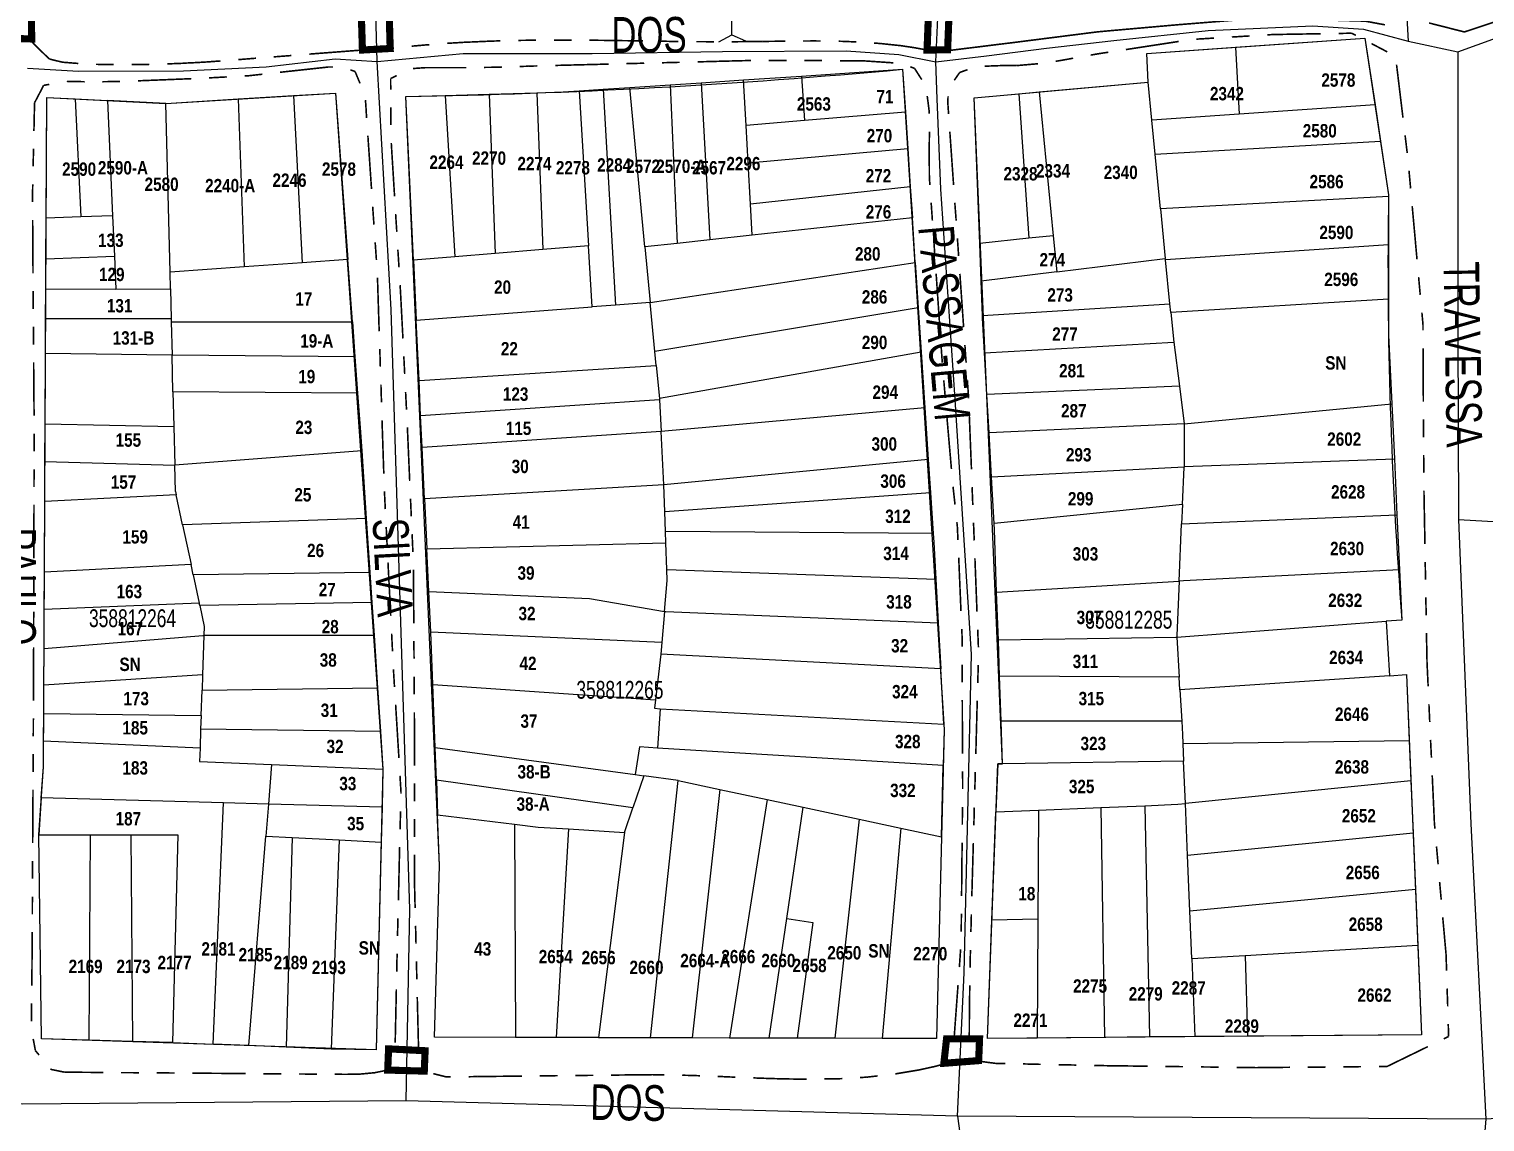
# Model space of a CAD drawing. Extents: x 201676 to 203188, y 4837754 to 4839005.
# Drawn here: x 202066.3 to 202229.9, y 4838398 to 4838520.7 of the extents above; entities that cross this region are included whole.
import ezdxf
from ezdxf.enums import TextEntityAlignment as Align

# ---------------------------------------------------------------- set-up
doc = ezdxf.new("R2010")
doc.units = 0
doc.header["$LTSCALE"] = 1.5
doc.header["$MEASUREMENT"] = 0
for name, pattern in [('PHANTOMX2', [5, 2.5, -0.5, 0.5, -0.5, 0.5, -0.5]), ('TRACO_11', [8, 3, -1, 3, -1]), ('TRACO_25', [8, 3, -1, 1, -1, 1, -1])]:
    doc.linetypes.add(name, pattern=pattern)
for name, color, linetype in [('CD-MALHA-LOTES', 40, 'CONTINUOUS'), ('CD_TXT_QUADRA', 7, 'CONTINUOUS'), ('RU-QUADRAS', 210, 'CONTINUOUS'), ('SV-EIXO-RUA-N-PAV', 6, 'CONTINUOUS'), ('SV-EIXO-RUA-PAV', 20, 'CONTINUOUS'), ('SV-ESTIVAS', 7, 'CONTINUOUS'), ('SV-PONTE-BUEIRO', 7, 'CONTINUOUS'), ('SV-RUA-NAO-PAV-S-GUIA-C-GUIA', 7, 'PHANTOMX2'), ('SV-RUA-PAVIM-S-GUIA-C-GUIA', 7, 'CONTINUOUS'), ('SV-TXT-RUA-N-PAV-S-GUIA-C-GUIA', 7, 'CONTINUOUS'), ('Th_NmrPort', 7, 'CONTINUOUS')]:
    doc.layers.add(name, color=color, linetype=linetype)
doc.styles.add('ARIAL', font='ARIAL.TTF')
doc.styles.get("Standard").update_dxf_attribs({"font": 'swisscbo.ttf'})

# ---------------------------------------------------------------- blocks, each defined once
blk = doc.blocks.new('COD045', base_point=(201519.89, 4838593.29))
at = {"layer": 'SV-ESTIVAS'}
blk.add_lwpolyline([(201520.638538, 4838591.792924), (201519.89, 4838593.29), (201520.638538, 4838594.792924)], dxfattribs=at)

msp = doc.modelspace()

# ---------------------------------------------------------------- linework, layer by layer
at = {"layer": 'CD-MALHA-LOTES', "linetype": 'Continuous'}
for p, q in [((202201.9, 4838518.71), (202216.44, 4838519.73)), ((202216.44, 4838519.73), (202217.57, 4838512.24)), ((202191.92, 4838518), (202201.9, 4838518.71)), ((202192.08, 4838514.77), (202191.92, 4838518)), ((202201.9, 4838518.71), (202202.29, 4838511.18)), ((202153.12, 4838515.47), (202164.48, 4838516.23)), ((202164.48, 4838516.23), (202164.79, 4838511.41)), ((202128.15, 4838513.8), (202130.82, 4838513.98)), ((202130.82, 4838513.98), (202133.84, 4838514.18)), ((202130.82, 4838513.98), (202132.21, 4838489.75)), ((202133.84, 4838514.18), (202138.35, 4838514.48)), ((202135.53, 4838496.27), (202133.84, 4838514.18)), ((202138.35, 4838514.48), (202141.84, 4838514.72)), ((202138.35, 4838514.48), (202139.13, 4838496.66)), ((202141.84, 4838514.72), (202146.61, 4838515.03)), ((202141.84, 4838514.72), (202142.83, 4838497.07)), ((202146.61, 4838515.03), (202153.12, 4838515.47)), ((202146.89, 4838509.93), (202146.61, 4838515.03)), ((202153.12, 4838515.47), (202153.44, 4838510.47)), ((202179.81, 4838513.68), (202192.08, 4838514.77)), ((202192.5, 4838510.51), (202192.08, 4838514.77)), ((202068.23, 4838499.52), (202068.3, 4838513.05)), ((202068.3, 4838513.05), (202071.51, 4838512.89)), ((202071.51, 4838512.89), (202072.15, 4838499.66)), ((202071.51, 4838512.89), (202075.12, 4838512.71)), ((202075.12, 4838512.71), (202075.71, 4838499.78)), ((202081.7, 4838512.39), (202075.12, 4838512.71)), ((202081.7, 4838512.39), (202089.81, 4838512.89)), ((202082.17, 4838493.44), (202081.7, 4838512.39)), ((202089.81, 4838512.89), (202096.05, 4838513.27)), ((202089.81, 4838512.89), (202090.47, 4838494.03)), ((202096.05, 4838513.27), (202100.77, 4838513.56)), ((202096.05, 4838513.27), (202097.01, 4838494.49)), ((202100.77, 4838513.56), (202102.14, 4838494.85)), ((202108.65, 4838513.17), (202113.07, 4838513.29)), ((202109.51, 4838494.78), (202108.65, 4838513.17)), ((202113.07, 4838513.29), (202118.02, 4838513.44)), ((202113.07, 4838513.29), (202114.15, 4838495.16)), ((202118.02, 4838513.44), (202123.38, 4838513.59)), ((202118.02, 4838513.44), (202118.69, 4838495.54)), ((202123.38, 4838513.59), (202126.35, 4838513.68)), ((202123.38, 4838513.59), (202124.06, 4838495.97)), ((202126.35, 4838513.68), (202128.15, 4838513.8)), ((202128.15, 4838513.8), (202129.18, 4838496.39)), ((202172.52, 4838513.03), (202177.56, 4838513.48)), ((202173.15, 4838496.67), (202172.52, 4838513.03)), ((202177.56, 4838513.48), (202179.81, 4838513.68)), ((202177.56, 4838513.48), (202178.67, 4838497.24)), ((202179.81, 4838513.68), (202181.42, 4838497.52)), ((202217.57, 4838512.24), (202202.29, 4838511.18)), ((202217.57, 4838512.24), (202218.18, 4838508.17)), ((202164.79, 4838511.41), (202153.44, 4838510.47)), ((202164.79, 4838511.41), (202165.06, 4838507.34)), ((202202.29, 4838511.18), (202192.5, 4838510.51)), ((202153.44, 4838510.47), (202146.89, 4838509.93)), ((202147.12, 4838505.71), (202146.89, 4838509.93)), ((202192.87, 4838506.68), (202192.5, 4838510.51)), ((202147.12, 4838505.71), (202165.06, 4838507.34)), ((202165.06, 4838507.34), (202165.35, 4838503.01)), ((202192.87, 4838506.68), (202218.18, 4838508.17)), ((202218.18, 4838508.17), (202219.09, 4838502.12)), ((202147.38, 4838501.06), (202147.12, 4838505.71)), ((202193.46, 4838500.55), (202192.87, 4838506.68)), ((202165.35, 4838503.01), (202147.38, 4838501.06)), ((202165.35, 4838503.01), (202165.58, 4838499.53)), ((202147.57, 4838497.58), (202147.38, 4838501.06)), ((202219.09, 4838501.94), (202193.46, 4838500.55)), ((202219.09, 4838502.12), (202219.09, 4838501.94)), ((202219.09, 4838501.94), (202219.09, 4838496.5)), ((202068.21, 4838494.92), (202068.23, 4838499.52)), ((202072.15, 4838499.66), (202068.23, 4838499.52)), ((202075.71, 4838499.78), (202072.15, 4838499.66)), ((202075.71, 4838499.78), (202075.91, 4838495.24)), ((202165.58, 4838499.53), (202147.57, 4838497.58)), ((202165.91, 4838494.52), (202165.58, 4838499.53)), ((202193.46, 4838500.55), (202193.99, 4838494.96)), ((202147.57, 4838497.58), (202142.83, 4838497.07)), ((202181.42, 4838497.52), (202178.67, 4838497.24)), ((202181.42, 4838497.52), (202181.83, 4838493.48)), ((202124.06, 4838495.97), (202118.69, 4838495.54)), ((202129.18, 4838496.39), (202124.06, 4838495.97)), ((202129.59, 4838489.55), (202129.18, 4838496.39)), ((202139.13, 4838496.66), (202135.53, 4838496.27)), ((202135.53, 4838496.27), (202136.11, 4838490.04)), ((202142.83, 4838497.07), (202139.13, 4838496.66)), ((202178.67, 4838497.24), (202173.15, 4838496.67)), ((202173.31, 4838492.44), (202173.15, 4838496.67)), ((202219.09, 4838496.5), (202194.01, 4838494.81)), ((202219.09, 4838496.5), (202219.09, 4838490.4)), ((202068.2, 4838491.5), (202068.21, 4838494.92)), ((202068.21, 4838494.92), (202075.91, 4838495.24)), ((202075.91, 4838495.24), (202076.08, 4838491.54)), ((202097.01, 4838494.49), (202090.47, 4838494.03)), ((202102.14, 4838494.85), (202097.01, 4838494.49)), ((202102.66, 4838487.85), (202102.14, 4838494.85)), ((202114.15, 4838495.16), (202109.51, 4838494.78)), ((202109.51, 4838494.78), (202109.82, 4838488.05)), ((202118.69, 4838495.54), (202114.15, 4838495.16)), ((202136.11, 4838490.04), (202165.91, 4838494.52)), ((202165.91, 4838494.52), (202166.24, 4838489.43)), ((202181.83, 4838493.48), (202193.99, 4838494.96)), ((202194.01, 4838494.81), (202193.99, 4838494.96)), ((202194.53, 4838489.88), (202194.01, 4838494.81)), ((202090.47, 4838494.03), (202082.17, 4838493.44)), ((202082.21, 4838491.57), (202082.17, 4838493.44)), ((202181.83, 4838493.48), (202173.31, 4838492.44)), ((202068.18, 4838488.19), (202068.2, 4838491.5)), ((202076.08, 4838491.54), (202068.2, 4838491.5)), ((202076.08, 4838491.54), (202082.21, 4838491.57)), ((202082.21, 4838491.57), (202082.29, 4838488.19)), ((202173.46, 4838488.59), (202173.31, 4838492.44)), ((202109.82, 4838488.05), (202129.59, 4838489.55)), ((202132.21, 4838489.75), (202129.59, 4838489.55)), ((202136.11, 4838490.04), (202132.21, 4838489.75)), ((202136.65, 4838484.51), (202136.11, 4838490.04)), ((202166.24, 4838489.43), (202136.65, 4838484.51)), ((202166.24, 4838489.43), (202166.57, 4838484.47)), ((202173.46, 4838488.59), (202194.53, 4838489.88)), ((202194.64, 4838488.89), (202194.53, 4838489.88)), ((202219.09, 4838490.4), (202194.64, 4838488.89)), ((202219.09, 4838490.4), (202219.09, 4838486.37)), ((202068.16, 4838484.31), (202068.18, 4838488.19)), ((202082.29, 4838488.19), (202068.18, 4838488.19)), ((202082.29, 4838488.19), (202082.29, 4838487.85)), ((202082.29, 4838487.85), (202102.66, 4838487.85)), ((202082.29, 4838487.85), (202082.39, 4838484.12)), ((202102.66, 4838487.85), (202102.94, 4838483.94)), ((202110.14, 4838481.27), (202109.82, 4838488.05)), ((202173.47, 4838488.29), (202173.46, 4838488.59)), ((202173.69, 4838484.39), (202173.47, 4838488.29)), ((202194.64, 4838488.89), (202194.98, 4838485.58)), ((202219.09, 4838486.37), (202219.45, 4838478.66)), ((202136.8, 4838482.96), (202136.65, 4838484.51)), ((202166.57, 4838484.47), (202137.16, 4838479.25)), ((202166.57, 4838484.47), (202166.99, 4838478.19)), ((202173.69, 4838484.39), (202194.98, 4838485.58)), ((202194.98, 4838485.58), (202195.6, 4838480.62)), ((202068.12, 4838476.39), (202068.16, 4838484.31)), ((202082.39, 4838484.12), (202068.16, 4838484.31)), ((202082.49, 4838480.01), (202082.39, 4838484.12)), ((202102.94, 4838483.94), (202082.39, 4838484.12)), ((202102.94, 4838483.94), (202103.24, 4838479.84)), ((202110.14, 4838481.27), (202136.8, 4838482.96)), ((202136.8, 4838482.96), (202137.16, 4838479.25)), ((202173.95, 4838479.69), (202173.69, 4838484.39)), ((202110.32, 4838477.32), (202110.14, 4838481.27)), ((202103.24, 4838479.84), (202082.49, 4838480.01)), ((202082.49, 4838480.01), (202082.59, 4838476.12)), ((202103.24, 4838479.84), (202103.53, 4838475.94)), ((202195.6, 4838480.62), (202173.95, 4838479.69)), ((202174.2, 4838475.4), (202173.95, 4838479.69)), ((202195.6, 4838480.62), (202196.12, 4838476.39)), ((202137.17, 4838479.11), (202110.32, 4838477.32)), ((202137.16, 4838479.25), (202137.17, 4838479.11)), ((202137.17, 4838479.11), (202137.35, 4838475.55)), ((202166.99, 4838478.19), (202137.35, 4838475.55)), ((202166.99, 4838478.19), (202167.37, 4838472.4)), ((202196.12, 4838476.39), (202219.45, 4838478.66)), ((202219.45, 4838478.66), (202219.75, 4838472.46)), ((202068.1, 4838472.19), (202068.12, 4838476.39)), ((202068.12, 4838476.39), (202082.59, 4838476.12)), ((202110.49, 4838473.75), (202110.32, 4838477.32)), ((202196.12, 4838476.39), (202174.2, 4838475.4)), ((202196.12, 4838476.39), (202196.11, 4838471.62)), ((202082.59, 4838476.12), (202082.7, 4838471.77)), ((202103.53, 4838475.94), (202103.7, 4838473.36)), ((202137.35, 4838475.55), (202110.49, 4838473.75)), ((202137.66, 4838469.57), (202137.35, 4838475.55)), ((202174.48, 4838470.41), (202174.2, 4838475.4)), ((202103.7, 4838473.36), (202082.7, 4838471.77)), ((202103.7, 4838473.36), (202104.21, 4838465.77)), ((202110.76, 4838467.97), (202110.49, 4838473.75)), ((202068.08, 4838467.68), (202068.1, 4838472.19)), ((202068.1, 4838472.19), (202082.7, 4838471.77)), ((202082.77, 4838468.8), (202082.7, 4838471.77)), ((202167.37, 4838472.4), (202137.66, 4838469.57)), ((202167.37, 4838472.4), (202167.61, 4838468.67)), ((202196.11, 4838471.52), (202174.48, 4838470.41)), ((202195.93, 4838467.36), (202196.11, 4838471.52)), ((202196.11, 4838471.62), (202219.75, 4838472.46)), ((202196.11, 4838471.62), (202196.11, 4838471.52)), ((202219.75, 4838472.46), (202220.04, 4838466.19)), ((202174.77, 4838465.2), (202174.48, 4838470.41)), ((202082.85, 4838468.44), (202068.08, 4838467.68)), ((202082.77, 4838468.8), (202082.85, 4838468.44)), ((202083.56, 4838465.07), (202082.85, 4838468.44)), ((202137.66, 4838469.57), (202110.76, 4838467.97)), ((202137.76, 4838466.52), (202137.66, 4838469.57)), ((202167.61, 4838468.67), (202137.76, 4838466.52)), ((202167.61, 4838468.67), (202167.91, 4838464.1)), ((202068.04, 4838459.73), (202068.08, 4838467.68)), ((202110.76, 4838467.97), (202111.02, 4838462.36)), ((202137.83, 4838464.31), (202137.76, 4838466.52)), ((202195.93, 4838467.36), (202174.77, 4838465.2)), ((202195.93, 4838467.36), (202195.83, 4838465.17)), ((202104.21, 4838465.77), (202083.56, 4838465.07)), ((202083.56, 4838465.07), (202084.52, 4838460.61)), ((202104.21, 4838465.77), (202104.62, 4838459.7)), ((202174.81, 4838464.51), (202174.77, 4838465.2)), ((202195.56, 4838458.74), (202195.83, 4838465.17)), ((202195.83, 4838465.17), (202220.04, 4838466.19)), ((202220.04, 4838466.19), (202220.33, 4838460.01)), ((202167.91, 4838464.1), (202137.83, 4838464.31)), ((202137.88, 4838463.05), (202137.83, 4838464.31)), ((202167.91, 4838464.1), (202167.98, 4838463.1)), ((202175.05, 4838457.51), (202174.81, 4838464.51)), ((202111.02, 4838462.36), (202137.88, 4838463.05)), ((202111.24, 4838457.56), (202111.02, 4838462.36)), ((202137.98, 4838460.04), (202137.88, 4838463.05)), ((202167.98, 4838463.1), (202168.21, 4838458.97)), ((202084.52, 4838460.61), (202068.04, 4838459.73)), ((202084.77, 4838459.44), (202084.52, 4838460.61)), ((202138.02, 4838458.8), (202137.98, 4838460.04)), ((202137.98, 4838460.04), (202168.21, 4838458.97)), ((202220.33, 4838460.01), (202196.06, 4838458.77)), ((202220.33, 4838460.01), (202220.6, 4838454.37)), ((202068.02, 4838455.54), (202068.04, 4838459.73)), ((202104.62, 4838459.7), (202084.77, 4838459.44)), ((202084.77, 4838459.44), (202085.44, 4838456.26)), ((202104.62, 4838459.7), (202104.84, 4838456.34)), ((202137.72, 4838455.34), (202138.02, 4838458.8)), ((202168.21, 4838458.97), (202168.48, 4838454.07)), ((202175.05, 4838457.51), (202195.56, 4838458.74)), ((202195.56, 4838458.74), (202195.29, 4838452.64)), ((202196.06, 4838458.77), (202195.56, 4838458.74)), ((202111.24, 4838457.56), (202129.29, 4838456.78)), ((202111.45, 4838453.02), (202111.24, 4838457.56)), ((202129.29, 4838456.78), (202137.72, 4838455.34)), ((202175.24, 4838452.11), (202175.05, 4838457.51)), ((202068, 4838451.18), (202068.02, 4838455.54)), ((202085.44, 4838456.26), (202068.02, 4838455.54)), ((202085.5, 4838455.98), (202085.44, 4838456.26)), ((202104.84, 4838456.34), (202085.5, 4838455.98)), ((202085.5, 4838455.98), (202086, 4838453.65)), ((202104.84, 4838456.34), (202105.09, 4838452.63)), ((202137.72, 4838455.34), (202137.43, 4838451.86)), ((202137.72, 4838455.34), (202137.88, 4838455.31)), ((202137.88, 4838455.31), (202168.48, 4838454.07)), ((202086, 4838453.65), (202085.96, 4838452.63)), ((202168.48, 4838454.07), (202168.77, 4838448.87)), ((202195.31, 4838452.43), (202218.82, 4838454.23)), ((202220.6, 4838454.37), (202218.82, 4838454.23)), ((202218.82, 4838454.23), (202219.21, 4838448.11)), ((202068, 4838451.18), (202085.85, 4838452.63)), ((202085.96, 4838452.63), (202085.81, 4838448.21)), ((202085.85, 4838452.63), (202085.96, 4838452.63)), ((202105.09, 4838452.63), (202085.96, 4838452.63)), ((202105.09, 4838452.63), (202105.48, 4838446.76)), ((202137.43, 4838451.86), (202111.45, 4838453.02)), ((202111.68, 4838447.12), (202111.45, 4838453.02)), ((202137.43, 4838451.86), (202137.31, 4838450.55)), ((202195.18, 4838452.42), (202175.24, 4838452.11)), ((202175.38, 4838448.05), (202175.24, 4838452.11)), ((202195.31, 4838452.43), (202195.18, 4838452.42)), ((202195.29, 4838452.64), (202195.31, 4838452.43)), ((202195.31, 4838452.43), (202195.57, 4838447.94)), ((202067.98, 4838447.06), (202068, 4838451.18)), ((202137.31, 4838450.55), (202136.72, 4838445.42)), ((202168.77, 4838448.87), (202137.31, 4838450.55)), ((202169.12, 4838442.66), (202168.77, 4838448.87)), ((202067.97, 4838443.86), (202067.98, 4838447.06)), ((202085.81, 4838448.21), (202067.98, 4838447.06)), ((202085.81, 4838448.21), (202085.75, 4838446.5)), ((202111.95, 4838440.04), (202111.68, 4838447.12)), ((202111.68, 4838447.12), (202136.72, 4838445.42)), ((202195.57, 4838447.94), (202175.38, 4838448.05)), ((202175.55, 4838443.02), (202175.38, 4838448.05)), ((202195.65, 4838446.54), (202195.57, 4838447.94)), ((202219.21, 4838448.11), (202195.65, 4838446.54)), ((202219.21, 4838448.11), (202221.1, 4838448.24)), ((202221.1, 4838448.24), (202221.41, 4838440.83)), ((202085.66, 4838443.63), (202085.75, 4838446.5)), ((202085.75, 4838446.5), (202105.48, 4838446.76)), ((202105.48, 4838446.76), (202105.81, 4838441.83)), ((202136.72, 4838445.42), (202136.6, 4838444.45)), ((202195.65, 4838446.54), (202195.85, 4838443.02)), ((202067.95, 4838440.77), (202067.97, 4838443.86)), ((202067.97, 4838443.86), (202085.66, 4838443.63)), ((202085.66, 4838443.63), (202085.6, 4838442.1)), ((202136.6, 4838444.45), (202137.23, 4838444.41)), ((202137.23, 4838444.41), (202136.92, 4838439.99)), ((202137.23, 4838444.41), (202169.12, 4838442.66)), ((202085.6, 4838442.1), (202085.53, 4838439.98)), ((202105.81, 4838441.83), (202085.6, 4838442.1)), ((202169.15, 4838442.06), (202169.05, 4838438.02)), ((202169.12, 4838442.66), (202169.15, 4838442.06)), ((202195.85, 4838443.02), (202175.55, 4838443.02)), ((202175.71, 4838438.2), (202175.55, 4838443.02)), ((202195.85, 4838443.02), (202195.94, 4838441.51)), ((202067.94, 4838437.86), (202067.95, 4838440.77)), ((202085.53, 4838439.98), (202067.95, 4838440.77)), ((202105.81, 4838441.83), (202106.09, 4838437.61)), ((202195.94, 4838441.51), (202195.98, 4838440.51)), ((202195.98, 4838440.51), (202221.41, 4838440.83)), ((202195.98, 4838440.51), (202196.06, 4838438.52)), ((202221.41, 4838440.83), (202221.6, 4838436.32)), ((202085.53, 4838439.98), (202085.48, 4838438.48)), ((202112.09, 4838436.38), (202111.95, 4838440.04)), ((202111.95, 4838440.04), (202134.43, 4838437)), ((202134.91, 4838440.11), (202134.43, 4838437)), ((202136.92, 4838439.99), (202134.91, 4838440.11)), ((202169.05, 4838438.02), (202136.92, 4838439.99)), ((202067.67, 4838434.41), (202067.94, 4838437.86)), ((202085.48, 4838438.48), (202093.57, 4838438.13)), ((202093.57, 4838438.13), (202093.21, 4838433.69)), ((202093.57, 4838438.13), (202106.09, 4838437.61)), ((202106.09, 4838437.61), (202105.98, 4838433.34)), ((202134.43, 4838437), (202135.41, 4838436.86)), ((202168.86, 4838430.02), (202169.05, 4838438.02)), ((202175.17, 4838438.2), (202174.97, 4838432.82)), ((202175.71, 4838438.2), (202175.17, 4838438.2)), ((202196.06, 4838438.52), (202175.71, 4838438.2)), ((202196.26, 4838433.75), (202196.06, 4838438.52)), ((202134.17, 4838433.26), (202112.09, 4838436.38)), ((202112.09, 4838436.38), (202112.23, 4838432.5)), ((202135.41, 4838436.86), (202134.17, 4838433.26)), ((202139.26, 4838436.34), (202135.41, 4838436.86)), ((202136.15, 4838407.45), (202139.26, 4838436.34)), ((202139.26, 4838436.34), (202143.93, 4838435.35)), ((202143.93, 4838435.35), (202140.82, 4838407.44)), ((202143.93, 4838435.35), (202149.26, 4838434.21)), ((202221.6, 4838436.32), (202196.26, 4838433.75)), ((202221.6, 4838436.32), (202221.85, 4838430.41)), ((202067.67, 4838434.41), (202067.41, 4838430.25)), ((202088.15, 4838433.84), (202067.67, 4838434.41)), ((202086.99, 4838406.73), (202088.15, 4838433.84)), ((202093.21, 4838433.69), (202088.15, 4838433.84)), ((202093.21, 4838433.69), (202092.92, 4838430.1)), ((202105.98, 4838433.34), (202093.21, 4838433.69)), ((202149.26, 4838434.21), (202145.02, 4838407.42)), ((202149.26, 4838434.21), (202153.3, 4838433.35)), ((202195.4, 4838433.67), (202196.26, 4838433.75)), ((202196.5, 4838427.92), (202196.26, 4838433.75)), ((202105.98, 4838433.34), (202105.89, 4838429.43)), ((202112.23, 4838432.5), (202120.88, 4838431.43)), ((202112.45, 4838426.81), (202112.23, 4838432.5)), ((202133.23, 4838430.49), (202134.17, 4838433.26)), ((202151.47, 4838420.85), (202153.3, 4838433.35)), ((202153.3, 4838433.35), (202159.61, 4838432)), ((202174.51, 4838420.67), (202174.97, 4838432.82)), ((202174.97, 4838432.82), (202179.76, 4838433.02)), ((202179.76, 4838433.02), (202179.69, 4838420.75)), ((202179.76, 4838433.02), (202186.77, 4838433.31)), ((202186.77, 4838433.31), (202191.7, 4838433.51)), ((202186.77, 4838433.31), (202187.18, 4838407.49)), ((202191.7, 4838433.51), (202195.4, 4838433.67)), ((202191.7, 4838433.51), (202192.21, 4838407.54)), ((202120.88, 4838431.43), (202120.98, 4838407.49)), ((202120.88, 4838431.43), (202123.52, 4838431.11)), ((202123.52, 4838431.11), (202126.93, 4838430.9)), ((202126.93, 4838430.9), (202125.56, 4838407.48)), ((202126.93, 4838430.9), (202133.23, 4838430.49)), ((202133.23, 4838430.49), (202130.29, 4838407.47)), ((202159.61, 4838432), (202156.88, 4838407.39)), ((202159.61, 4838432), (202164.28, 4838431)), ((202164.28, 4838431), (202162.2, 4838407.37)), ((202164.28, 4838431), (202168.86, 4838430.02)), ((202067.41, 4838430.25), (202073.2, 4838430.25)), ((202067.71, 4838407.31), (202067.41, 4838430.25)), ((202073.2, 4838430.25), (202073.02, 4838407.17)), ((202073.2, 4838430.25), (202077.75, 4838430.25)), ((202077.75, 4838430.25), (202077.93, 4838407.04)), ((202077.75, 4838430.25), (202083.03, 4838430.25)), ((202083.03, 4838430.25), (202082.45, 4838406.92)), ((202091.01, 4838406.57), (202092.92, 4838430.1)), ((202092.92, 4838430.1), (202095.88, 4838429.95)), ((202095.88, 4838429.95), (202095.19, 4838406.39)), ((202095.88, 4838429.95), (202101.18, 4838429.68)), ((202101.18, 4838429.68), (202100.26, 4838406.18)), ((202101.18, 4838429.68), (202105.89, 4838429.43)), ((202105.89, 4838429.43), (202105.31, 4838406.1)), ((202168.86, 4838430.02), (202168.3, 4838407.36)), ((202221.85, 4838430.41), (202196.5, 4838427.92)), ((202221.85, 4838430.41), (202222.11, 4838424.09)), ((202196.76, 4838421.65), (202196.5, 4838427.92)), ((202111.86, 4838407.52), (202112.45, 4838426.81)), ((202222.11, 4838424.09), (202196.76, 4838421.65)), ((202222.11, 4838424.09), (202222.37, 4838417.86)), ((202149.49, 4838407.41), (202151.47, 4838420.85)), ((202151.47, 4838420.85), (202154.41, 4838420.4)), ((202174.01, 4838407.35), (202174.51, 4838420.67)), ((202179.69, 4838420.75), (202174.51, 4838420.67)), ((202179.69, 4838420.75), (202179.6, 4838407.41)), ((202196.98, 4838416.34), (202196.76, 4838421.65)), ((202154.41, 4838420.4), (202152.63, 4838407.4)), ((202202.98, 4838416.7), (202222.37, 4838417.86)), ((202222.37, 4838417.86), (202222.8, 4838407.77)), ((202196.98, 4838416.34), (202202.98, 4838416.7)), ((202196.98, 4838416.34), (202197.34, 4838407.59)), ((202202.98, 4838416.7), (202203.24, 4838407.63)), ((202120.98, 4838407.49), (202111.86, 4838407.52)), ((202192.21, 4838407.54), (202187.18, 4838407.49)), ((202197.34, 4838407.59), (202192.21, 4838407.54)), ((202203.24, 4838407.63), (202197.34, 4838407.59)), ((202222.8, 4838407.77), (202203.24, 4838407.63)), ((202073.02, 4838407.17), (202067.71, 4838407.31)), ((202077.93, 4838407.04), (202073.02, 4838407.17)), ((202082.45, 4838406.92), (202077.93, 4838407.04)), ((202082.45, 4838406.92), (202086.99, 4838406.73)), ((202091.01, 4838406.57), (202086.99, 4838406.73)), ((202095.19, 4838406.39), (202091.01, 4838406.57)), ((202100.26, 4838406.18), (202095.19, 4838406.39)), ((202100.41, 4838406.18), (202100.26, 4838406.18)), ((202105.31, 4838406.1), (202100.41, 4838406.18)), ((202125.56, 4838407.48), (202120.98, 4838407.49)), ((202130.29, 4838407.47), (202125.56, 4838407.48)), ((202130.29, 4838407.47), (202136.15, 4838407.45)), ((202140.82, 4838407.44), (202136.15, 4838407.45)), ((202145.02, 4838407.42), (202140.82, 4838407.44)), ((202149.49, 4838407.41), (202145.02, 4838407.42)), ((202152.63, 4838407.4), (202149.49, 4838407.41)), ((202156.88, 4838407.39), (202152.63, 4838407.4)), ((202162.2, 4838407.37), (202156.88, 4838407.39)), ((202168.3, 4838407.36), (202162.2, 4838407.37)), ((202179.6, 4838407.41), (202174.01, 4838407.35)), ((202187.18, 4838407.49), (202179.6, 4838407.41))]:
    msp.add_line(p, q, dxfattribs=at)
at = {"layer": 'RU-QUADRAS', "color": 6, "linetype": 'Continuous'}
for points in [[(202172.52, 4838513.03), (202192.08, 4838514.77), (202191.92, 4838518), (202216.44, 4838519.73), (202219.09, 4838502.12, 0.023581), (202220.6, 4838454.37), (202218.82, 4838454.23), (202219.21, 4838448.11), (202221.1, 4838448.24), (202222.8, 4838407.77), (202174.01, 4838407.35), (202175.17, 4838438.2), (202175.71, 4838438.2)], [(202108.65, 4838513.17, 0.018988), (202164.48, 4838516.23), (202169.15, 4838442.06), (202168.3, 4838407.36), (202111.86, 4838407.52), (202112.45, 4838426.81)]]:
    msp.add_lwpolyline(points, format="xyb", close=True, dxfattribs=at)
msp.add_lwpolyline([(202067.41, 4838430.25), (202067.94, 4838437.86), (202068.3, 4838513.05), (202081.7, 4838512.39), (202100.77, 4838513.56), (202106.09, 4838437.58), (202105.31, 4838406.1), (202067.71, 4838407.31)], close=True, dxfattribs=at)
at = {"layer": 'SV-EIXO-RUA-N-PAV'}
for points in [[(202108.68, 4838400.35), (202109.11, 4838421.9), (202108.05, 4838455.31), (202106.99, 4838489.25), (202105.42, 4838517.11), (202105.22, 4838525.26), (202105.41, 4838535.99)], [(202170.65, 4838398.64), (202171.41, 4838414.74), (202172.21, 4838450.54), (202170.35, 4838479.7), (202168.76, 4838502.77), (202168.35, 4838512.92), (202168.2, 4838517.05), (202168.71, 4838527.82), (202168.65, 4838534.22)], [(202066.14, 4838516.34), (202071.88, 4838516), (202083.67, 4838516.07), (202092.97, 4838516.52), (202100.73, 4838517.4), (202105.42, 4838517.11), (202115.1, 4838517.99), (202129.58, 4838517.99), (202144.24, 4838518.22), (202158.13, 4838518.29), (202164.07, 4838517.89), (202168.2, 4838517.05), (202173.92, 4838517.75), (202180.64, 4838518.59), (202188.23, 4838519.47), (202198.83, 4838520.58), (202210.57, 4838521.1), (202216.26, 4838520.73), (202221.31, 4838519.38), (202226.89, 4838518.19), (202231.22, 4838519.77)], [(202226.89, 4838518.19), (202226.89, 4838486.87), (202226.96, 4838465.65), (202228.34, 4838431.48), (202230.04, 4838398.31), (202229.06, 4838386.77), (202228.34, 4838348.03), (202228.7, 4838308.57), (202230.15, 4838261.5), (202230.81, 4838208.61), (202232.21, 4838151.08), (202233.22, 4838130.48), (202233.22, 4838121.8)], [(202226.96, 4838465.65), (202234.13, 4838465.25), (202244.42, 4838464.9), (202258.9, 4838464.61), (202265.49, 4838464.44), (202267.4, 4838466.81), (202275.84, 4838467.39), (202283.27, 4838467.91), (202293.33, 4838469.01), (202300.5, 4838469.64), (202311.45, 4838470.91), (202318.41, 4838471.95)], [(202318.41, 4838395.71), (202300.83, 4838397.22), (202284.05, 4838399.56), (202271.53, 4838400.93), (202230.04, 4838398.31), (202170.65, 4838398.64), (202108.68, 4838400.35), (202065.6, 4838399.98), (202056.54, 4838400.35), (202028.67, 4838399.62), (202015.99, 4838397.81), (201977.62, 4838397.09), (201963.36, 4838396.18)], [(202170.65, 4838398.64), (202171.17, 4838394.84), (202171.38, 4838386.88), (202171.48, 4838375.86), (202171.78, 4838362.85), (202171.78, 4838351.07), (202171.99, 4838337.66), (202171.94, 4838331.62), (202172.29, 4838321.41), (202172.54, 4838309.72), (202172.54, 4838302.88), (202172.85, 4838293.83), (202173.15, 4838284.98), (202173.41, 4838277.07), (202173.61, 4838267.77), (202174.32, 4838257.65)]]:
    msp.add_lwpolyline(points, dxfattribs=at)
at = {"layer": 'SV-EIXO-RUA-PAV'}
msp.add_lwpolyline([(202217.95, 4838640.35), (202218.6, 4838620.5), (202220.23, 4838575.78), (202220.33, 4838536.6), (202221.31, 4838519.38)], dxfattribs=at)
at = {"layer": 'SV-ESTIVAS'}
msp.add_lwpolyline([(202145.3, 4838520.11), (202145.33, 4838531.45)], dxfattribs=at)
at = {"layer": 'SV-PONTE-BUEIRO', "const_width": 0.8}
for points in [[(202066.61, 4838519.63), (202066.49, 4838530.87), (202064.59, 4838530.89), (202064.65, 4838519.69)], [(202106.9, 4838518.56), (202106.59, 4838529.07), (202103.44, 4838528.95), (202103.78, 4838518.39)], [(202169.54, 4838518.41), (202169.98, 4838529.39), (202167.66, 4838529.39), (202167.23, 4838518.39)], [(202173.03, 4838404.88), (202169.12, 4838404.58), (202169.42, 4838407.32), (202173.13, 4838407.32)], [(202110.73, 4838403.7), (202106.62, 4838403.82), (202106.72, 4838406.2), (202110.82, 4838405.99)]]:
    msp.add_lwpolyline(points, close=True, dxfattribs=at)
at = {"layer": 'SV-RUA-NAO-PAV-S-GUIA-C-GUIA', "linetype": 'TRACO_25', "const_width": 0.18, "flags": 128}
for points in [[(202218.68, 4838521.22), (202216.49, 4838521.63), (202212.09, 4838521.76), (202204.65, 4838521.97), (202195.42, 4838521.23), (202187.59, 4838520.54)], [(202187.59, 4838520.54), (202186.39, 4838520.43), (202177.1, 4838519.25), (202169.82, 4838518.35), (202169.54, 4838518.41)]]:
    msp.add_lwpolyline(points, dxfattribs=at)
at = {"layer": 'SV-RUA-NAO-PAV-S-GUIA-C-GUIA', "const_width": 0.18}
for points in [[(202066.73, 4838519.19), (202066.7, 4838519.29)], [(202067.37, 4838518.57), (202066.73, 4838519.19)], [(202110.76, 4838518.95), (202109.31, 4838518.82)], [(202111.31, 4838518.99), (202110.76, 4838518.95)], [(202113.75, 4838519.17), (202113.3, 4838519.14)], [(202114.3, 4838519.2), (202113.75, 4838519.17)], [(202115.26, 4838519.26), (202114.3, 4838519.2)], [(202115.3, 4838519.26), (202115.26, 4838519.26)], [(202118.26, 4838519.39), (202115.3, 4838519.26)], [(202118.29, 4838519.39), (202118.26, 4838519.39)], [(202119.29, 4838519.42), (202118.29, 4838519.39)], [(202122.76, 4838519.49), (202121.29, 4838519.47)], [(202123.29, 4838519.5), (202122.76, 4838519.49)], [(202125.94, 4838519.51), (202125.29, 4838519.51)], [(202126.29, 4838519.51), (202125.94, 4838519.51)], [(202127.29, 4838519.51), (202126.29, 4838519.51)], [(202130.44, 4838519.48), (202129.29, 4838519.49)], [(202131.29, 4838519.47), (202130.44, 4838519.48)], [(202131.94, 4838519.46), (202131.29, 4838519.47)], [(202132.29, 4838519.45), (202131.94, 4838519.46)], [(202133.44, 4838519.44), (202132.29, 4838519.45)], [(202134.29, 4838519.42), (202133.44, 4838519.44)], [(202134.94, 4838519.41), (202134.29, 4838519.42)], [(202135.29, 4838519.41), (202134.94, 4838519.41)], [(202137.94, 4838519.37), (202137.29, 4838519.38)], [(202138.29, 4838519.36), (202137.94, 4838519.37)], [(202139.29, 4838519.35), (202138.29, 4838519.36)], [(202143.29, 4838519.32), (202141.29, 4838519.33)], [(202145.7, 4838519.32), (202145.29, 4838519.32)], [(202146.29, 4838519.33), (202145.7, 4838519.32)], [(202148.7, 4838519.35), (202146.29, 4838519.33)], [(202149.29, 4838519.36), (202148.7, 4838519.35)], [(202150.2, 4838519.37), (202149.29, 4838519.36)], [(202150.29, 4838519.37), (202150.2, 4838519.37)], [(202151.29, 4838519.38), (202150.29, 4838519.37)], [(202154.54, 4838519.41), (202153.29, 4838519.4)], [(202155.29, 4838519.4), (202154.54, 4838519.41)], [(202157.54, 4838519.37), (202157.29, 4838519.37)], [(202158.29, 4838519.34), (202157.54, 4838519.37)], [(202159.04, 4838519.31), (202158.29, 4838519.34)], [(202159.29, 4838519.3), (202159.04, 4838519.31)], [(202162.03, 4838519.12), (202161.28, 4838519.17)], [(202162.28, 4838519.09), (202162.03, 4838519.12)], [(202164.27, 4838518.88), (202162.28, 4838519.09)], [(202165.75, 4838518.66), (202164.27, 4838518.88)], [(202164.27, 4838518.88), (202164.27, 4838518.88)], [(202189.57, 4838518.44), (202195.5, 4838519.35)], [(202197.48, 4838519.61), (202199.48, 4838519.73)], [(202201.48, 4838519.85), (202203.47, 4838519.97)], [(202205.47, 4838520.09), (202206.14, 4838520.13)], [(202206.14, 4838520.13), (202211.47, 4838520.22)], [(202213.47, 4838520.25), (202214.47, 4838520.27)], [(202214.47, 4838520.27), (202214.95, 4838520.28)], [(202214.95, 4838520.28), (202215.41, 4838520.04)], [(202217.18, 4838519.11), (202218.95, 4838518.18)], [(202068.59, 4838517.38), (202067.37, 4838518.57)], [(202068.88, 4838517.31), (202068.59, 4838517.38)], [(202070.07, 4838517.02), (202068.88, 4838517.31)], [(202086.62, 4838517.07), (202085.83, 4838517.02)], [(202086.83, 4838517.09), (202086.62, 4838517.07)], [(202087.83, 4838517.16), (202086.83, 4838517.09)], [(202091.82, 4838517.47), (202089.82, 4838517.31)], [(202095.8, 4838517.77), (202093.81, 4838517.62)], [(202103.78, 4838518.39), (202097.8, 4838517.93)], [(202107.32, 4838518.61), (202106.9, 4838518.56)], [(202141.44, 4838517.06), (202146.44, 4838517.19)], [(202146.44, 4838517.19), (202147.35, 4838517.21)], [(202147.35, 4838517.21), (202147.44, 4838517.21)], [(202149.44, 4838517.21), (202151.44, 4838517.2)], [(202153.44, 4838517.2), (202155.44, 4838517.2)], [(202157.44, 4838517.19), (202159.44, 4838517.19)], [(202159.44, 4838517.19), (202159.85, 4838517.19)], [(202159.85, 4838517.19), (202163.43, 4838516.95)], [(202166.25, 4838518.57), (202165.75, 4838518.66)], [(202167.23, 4838518.39), (202166.25, 4838518.57)], [(202181.68, 4838517.12), (202181.74, 4838517.13)], [(202181.74, 4838517.13), (202182.67, 4838517.29)], [(202182.67, 4838517.29), (202183.22, 4838517.39)], [(202183.22, 4838517.39), (202183.65, 4838517.47)], [(202185.62, 4838517.82), (202186.19, 4838517.92)], [(202186.19, 4838517.92), (202186.61, 4838517.99)], [(202186.61, 4838517.99), (202187.59, 4838518.14)], [(202187.59, 4838518.14), (202187.59, 4838518.14)], [(202070.84, 4838516.96), (202070.07, 4838517.02)], [(202071.84, 4838516.88), (202070.84, 4838516.96)], [(202073.92, 4838516.78), (202073.84, 4838516.78)], [(202074.84, 4838516.77), (202073.92, 4838516.78)], [(202075.84, 4838516.75), (202074.84, 4838516.77)], [(202079.12, 4838516.76), (202077.84, 4838516.75)], [(202079.84, 4838516.78), (202079.12, 4838516.76)], [(202082.1, 4838516.84), (202081.84, 4838516.83)], [(202082.84, 4838516.87), (202082.1, 4838516.84)], [(202083.61, 4838516.9), (202082.84, 4838516.87)], [(202083.83, 4838516.92), (202083.61, 4838516.9)], [(202085.11, 4838516.98), (202083.83, 4838516.92)], [(202085.83, 4838517.02), (202085.11, 4838516.98)], [(202090.54, 4838515.48), (202090.98, 4838515.5)], [(202090.98, 4838515.5), (202092.53, 4838515.67)], [(202094.52, 4838515.89), (202099.49, 4838516.43)], [(202099.49, 4838516.43), (202099.92, 4838516.48)], [(202099.92, 4838516.48), (202100.48, 4838516.48)], [(202102.43, 4838516.16), (202102.95, 4838515.98)], [(202102.95, 4838515.98), (202103.51, 4838514.64)], [(202106.95, 4838515.19), (202107.63, 4838515.52)], [(202109.45, 4838516.31), (202110.45, 4838516.38)], [(202110.45, 4838516.38), (202110.89, 4838516.41)], [(202110.89, 4838516.41), (202113.45, 4838516.41)], [(202113.45, 4838516.41), (202113.72, 4838516.41)], [(202113.72, 4838516.41), (202114.45, 4838516.41)], [(202114.45, 4838516.41), (202115.41, 4838516.41)], [(202115.41, 4838516.41), (202115.45, 4838516.41)], [(202117.45, 4838516.44), (202118.36, 4838516.45)], [(202118.36, 4838516.45), (202119.45, 4838516.48)], [(202121.44, 4838516.54), (202122.44, 4838516.57)], [(202122.44, 4838516.57), (202122.97, 4838516.59)], [(202122.97, 4838516.59), (202123.44, 4838516.6)], [(202125.44, 4838516.66), (202125.52, 4838516.66)], [(202125.52, 4838516.66), (202131.44, 4838516.81)], [(202133.44, 4838516.86), (202135.44, 4838516.91)], [(202137.44, 4838516.96), (202139.44, 4838517.01)], [(202165.35, 4838516.51), (202165.83, 4838516.32)], [(202165.83, 4838516.32), (202166.63, 4838515.07)], [(202170.29, 4838514.99), (202170.86, 4838515.82)], [(202170.86, 4838515.82), (202170.9, 4838515.87)], [(202170.9, 4838515.87), (202171.77, 4838516.18)], [(202173.71, 4838516.57), (202174.71, 4838516.61)], [(202174.71, 4838516.61), (202175.52, 4838516.64)], [(202175.52, 4838516.64), (202176.71, 4838516.64)], [(202176.71, 4838516.64), (202177.28, 4838516.64)], [(202177.28, 4838516.64), (202179.7, 4838516.85)], [(202219.99, 4838516.75), (202220.71, 4838510.79)], [(202066.94, 4838512.48), (202067.79, 4838514.1)], [(202067.79, 4838514.1), (202067.95, 4838514.42)], [(202067.95, 4838514.42), (202068.58, 4838514.53)], [(202070.55, 4838514.87), (202070.56, 4838514.87)], [(202070.56, 4838514.87), (202071.55, 4838514.85)], [(202071.55, 4838514.85), (202072.12, 4838514.84)], [(202072.12, 4838514.84), (202072.55, 4838514.83)], [(202074.55, 4838514.83), (202076.55, 4838514.86)], [(202078.55, 4838514.93), (202084.55, 4838515.17)], [(202086.54, 4838515.26), (202088.54, 4838515.37)], [(202106.95, 4838514.95), (202106.95, 4838515.19)], [(202106.96, 4838513.95), (202106.95, 4838514.95)], [(202066.9, 4838510.97), (202066.93, 4838512.31)], [(202066.93, 4838512.31), (202066.94, 4838512.48)], [(202104.12, 4838512.76), (202104.19, 4838511.76)], [(202167.25, 4838513.22), (202167.38, 4838512.22)], [(202167.38, 4838512.22), (202167.46, 4838511.58)], [(202169.56, 4838512.48), (202169.59, 4838513.2)], [(202169.58, 4838512.2), (202169.56, 4838512.48)], [(202169.65, 4838511.21), (202169.58, 4838512.2)], [(202066.89, 4838510.31), (202066.9, 4838510.97)], [(202104.19, 4838511.76), (202104.19, 4838511.66)], [(202104.19, 4838511.66), (202104.22, 4838511.2)], [(202104.22, 4838511.2), (202104.25, 4838510.76)], [(202106.97, 4838509.95), (202106.96, 4838511.95)], [(202167.46, 4838511.58), (202167.47, 4838511.23)], [(202066.86, 4838509.31), (202066.89, 4838510.31)], [(202167.5, 4838509.23), (202167.47, 4838507.23)], [(202170.21, 4838503.23), (202169.79, 4838509.21)], [(202066.77, 4838505.31), (202066.82, 4838507.31)], [(202104.39, 4838508.77), (202104.8, 4838502.78)], [(202107.39, 4838501.96), (202107.02, 4838507.95)], [(202167.47, 4838507.23), (202167.47, 4838507.09)], [(202220.95, 4838508.81), (202221.19, 4838506.82)], [(202167.47, 4838507.09), (202167.49, 4838504.23)], [(202167.49, 4838504.23), (202167.49, 4838504.1)], [(202167.49, 4838504.1), (202167.52, 4838503.64)], [(202221.39, 4838504.83), (202221.57, 4838502.84)], [(202066.7, 4838502.03), (202066.73, 4838503.31)], [(202167.52, 4838503.64), (202167.55, 4838503.23)], [(202066.71, 4838501.31), (202066.7, 4838502.03)], [(202104.93, 4838500.79), (202105.07, 4838498.79)], [(202167.69, 4838501.24), (202167.83, 4838499.24)], [(202170.5, 4838499.23), (202170.35, 4838501.23)], [(202221.75, 4838500.85), (202222.29, 4838494.87)], [(202066.76, 4838493.31), (202066.72, 4838499.31)], [(202107.64, 4838497.97), (202107.51, 4838499.96)], [(202105.21, 4838496.8), (202105.35, 4838494.8)], [(202107.89, 4838493.97), (202107.76, 4838495.97)], [(202167.97, 4838497.25), (202168.11, 4838495.25)], [(202170.78, 4838495.24), (202170.64, 4838497.24)], [(202105.47, 4838492.81), (202105.66, 4838486.81)], [(202168.25, 4838493.26), (202168.66, 4838487.27)], [(202171.34, 4838487.26), (202170.92, 4838493.25)], [(202222.47, 4838492.88), (202222.65, 4838490.89)], [(202066.79, 4838489.31), (202066.78, 4838491.31)], [(202108.07, 4838491.01), (202108.01, 4838491.98)], [(202108.07, 4838490.98), (202108.07, 4838491.01)], [(202108.33, 4838485.99), (202108.07, 4838490.98)], [(202222.84, 4838488.9), (202222.93, 4838487.9)], [(202222.93, 4838487.9), (202222.96, 4838487.53)], [(202066.82, 4838485.31), (202066.81, 4838487.31)], [(202222.96, 4838487.53), (202222.96, 4838486.9)], [(202105.73, 4838484.81), (202105.79, 4838482.81)], [(202168.8, 4838485.28), (202168.94, 4838483.28)], [(202171.62, 4838483.27), (202171.48, 4838485.27)], [(202222.97, 4838484.9), (202223, 4838478.9)], [(202066.88, 4838477.31), (202066.83, 4838483.31)], [(202108.53, 4838481.99), (202108.43, 4838483.99)], [(202169.11, 4838481.29), (202169.28, 4838479.3)], [(202171.9, 4838479.36), (202171.76, 4838481.28)], [(202105.86, 4838480.81), (202105.92, 4838478.81)], [(202108.73, 4838478), (202108.63, 4838479.99)], [(202171.9, 4838479.28), (202171.9, 4838479.36)], [(202105.98, 4838476.81), (202106.18, 4838470.82)], [(202169.45, 4838477.3), (202169.97, 4838471.32)], [(202172.22, 4838471.29), (202171.98, 4838477.29)], [(202223.01, 4838476.9), (202223.03, 4838474.9)], [(202066.88, 4838473.31), (202066.89, 4838475.31)], [(202109.09, 4838470), (202108.83, 4838476)], [(202223.04, 4838472.9), (202223.05, 4838470.9)], [(202066.87, 4838469.31), (202066.88, 4838471.31)], [(202106.25, 4838468.82), (202106.35, 4838466.82)], [(202109.27, 4838466.01), (202109.18, 4838468.01)], [(202170.15, 4838469.33), (202170.37, 4838467.34)], [(202172.37, 4838467.29), (202172.29, 4838469.29)], [(202223.07, 4838468.9), (202223.18, 4838462.9)], [(202066.85, 4838461.31), (202066.87, 4838467.31)], [(202106.45, 4838464.82), (202106.55, 4838462.83)], [(202170.58, 4838465.36), (202170.64, 4838464.77)], [(202170.64, 4838464.77), (202170.7, 4838463.36)], [(202172.53, 4838463.3), (202172.45, 4838465.3)], [(202109.45, 4838462.01), (202109.36, 4838464.01)], [(202106.65, 4838460.83), (202106.96, 4838454.84)], [(202109.55, 4838454.01), (202109.51, 4838460.01)], [(202170.79, 4838461.36), (202171.04, 4838455.37)], [(202172.84, 4838455.3), (202172.61, 4838461.3)], [(202223.21, 4838460.9), (202223.25, 4838458.9)], [(202066.84, 4838457.31), (202066.85, 4838459.31)], [(202223.28, 4838456.9), (202223.32, 4838454.9)], [(202066.83, 4838453.31), (202066.84, 4838455.31)], [(202171.13, 4838453.37), (202171.16, 4838452.66)], [(202173, 4838451.31), (202172.92, 4838453.3)], [(202107.06, 4838452.84), (202107.16, 4838450.84)], [(202109.58, 4838450.01), (202109.56, 4838452.01)], [(202171.16, 4838452.66), (202171.17, 4838451.37)], [(202223.35, 4838452.9), (202223.41, 4838449.9)], [(202066.81, 4838445.31), (202066.83, 4838451.31)], [(202107.26, 4838448.84), (202107.28, 4838448.53)], [(202107.28, 4838448.53), (202107.38, 4838446.85)], [(202171.17, 4838449.37), (202171.18, 4838447.37)], [(202172.93, 4838447.31), (202172.98, 4838449.31)], [(202223.41, 4838449.9), (202223.41, 4838449.74)], [(202223.41, 4838449.74), (202223.54, 4838446.91)], [(202109.6, 4838446.01), (202109.59, 4838448.01)], [(202171.19, 4838445.37), (202171.21, 4838439.37)], [(202172.71, 4838439.31), (202172.87, 4838445.31)], [(202107.51, 4838444.85), (202107.88, 4838438.86)], [(202109.62, 4838442.68), (202109.61, 4838444.01)], [(202223.63, 4838444.91), (202223.72, 4838442.91)], [(202066.79, 4838441.31), (202066.8, 4838443.31)], [(202109.62, 4838442.01), (202109.62, 4838442.68)], [(202109.62, 4838438.01), (202109.62, 4838442.01)], [(202223.81, 4838440.91), (202223.91, 4838438.92)], [(202066.77, 4838437.31), (202066.78, 4838439.31)], [(202108, 4838436.87), (202108.06, 4838435.87)], [(202171.22, 4838437.37), (202171.23, 4838436.37)], [(202172.6, 4838435.31), (202172.65, 4838437.31)], [(202224, 4838436.92), (202224.23, 4838431.92)], [(202066.72, 4838429.31), (202066.76, 4838435.31)], [(202108.06, 4838435.87), (202108.11, 4838435.07)], [(202109.62, 4838434.01), (202109.62, 4838436.01)], [(202171.23, 4838436.37), (202171.23, 4838435.5)], [(202171.23, 4838435.5), (202171.23, 4838435.37)], [(202108.11, 4838435.07), (202108.11, 4838434.87)], [(202108.06, 4838432.87), (202108.01, 4838430.87)], [(202109.63, 4838430.01), (202109.63, 4838432.01)], [(202171.21, 4838433.37), (202171.19, 4838431.37)], [(202172.49, 4838431.31), (202172.54, 4838433.31)], [(202224.23, 4838431.92), (202224.24, 4838431.65)], [(202224.24, 4838431.65), (202224.3, 4838430.93)], [(202107.96, 4838428.87), (202107.82, 4838422.87)], [(202171.17, 4838429.37), (202171.11, 4838423.37)], [(202172.26, 4838423.32), (202172.43, 4838429.31)], [(202224.48, 4838428.93), (202224.66, 4838426.94)], [(202066.7, 4838425.31), (202066.71, 4838427.31)], [(202109.63, 4838424.87), (202109.63, 4838428.01)], [(202109.65, 4838424.01), (202109.63, 4838424.87)], [(202109.7, 4838422.02), (202109.65, 4838424.01)], [(202224.83, 4838424.95), (202225.01, 4838422.96)], [(202066.68, 4838421.31), (202066.69, 4838423.31)], [(202107.77, 4838420.87), (202107.72, 4838418.88)], [(202171.09, 4838421.37), (202171.07, 4838419.37)], [(202172.16, 4838419.51), (202172.21, 4838421.32)], [(202225.18, 4838420.97), (202225.54, 4838416.98)], [(202066.63, 4838413.31), (202066.67, 4838419.31)], [(202109.8, 4838418.02), (202109.75, 4838420.02)], [(202172.15, 4838419.32), (202172.16, 4838419.51)], [(202172.15, 4838419.32), (202172.15, 4838419.32)], [(202171, 4838417.37), (202170.86, 4838415.38)], [(202172.08, 4838416.32), (202172.11, 4838417.32)], [(202107.65, 4838415.88), (202107.63, 4838414.93)], [(202107.68, 4838416.88), (202107.65, 4838415.88)], [(202109.89, 4838414.02), (202109.85, 4838416.02)], [(202172.06, 4838415.32), (202172.08, 4838416.32)], [(202172.08, 4838416.32), (202172.08, 4838416.32)], [(202225.54, 4838416.98), (202225.56, 4838416.7)], [(202225.56, 4838416.7), (202225.61, 4838414.98)], [(202107.63, 4838414.93), (202107.63, 4838414.88)], [(202107.59, 4838412.88), (202107.46, 4838406.88)], [(202170.71, 4838413.38), (202170.27, 4838407.4)], [(202172.01, 4838411.82), (202172.03, 4838413.32)], [(202225.67, 4838412.98), (202225.74, 4838410.98)], [(202066.59, 4838410.76), (202066.6, 4838411.31)], [(202066.59, 4838410.31), (202066.59, 4838410.76)], [(202110.09, 4838406.02), (202109.94, 4838412.02)], [(202171.99, 4838410.32), (202172, 4838411.32)], [(202172, 4838411.32), (202172.01, 4838411.82)], [(202066.59, 4838409.31), (202066.59, 4838410.31)], [(202171.98, 4838408.82), (202171.99, 4838410.32)], [(202171.99, 4838410.32), (202171.99, 4838410.32)], [(202171.97, 4838407.32), (202171.98, 4838408.32)], [(202171.98, 4838408.32), (202171.98, 4838408.82)], [(202225.84, 4838407.59), (202225.3, 4838407.33)], [(202225.8, 4838408.99), (202225.83, 4838407.99)], [(202225.83, 4838407.99), (202225.84, 4838407.59)], [(202067.03, 4838406), (202066.78, 4838407.32)], [(202067.45, 4838405.5), (202067.03, 4838406)], [(202223.5, 4838406.45), (202219, 4838404.26)], [(202168.09, 4838404.22), (202166.63, 4838403.9)], [(202168.57, 4838404.35), (202168.09, 4838404.22)], [(202169.54, 4838404.61), (202168.57, 4838404.35)], [(202173.03, 4838404.82), (202172.39, 4838404.9)], [(202174.93, 4838404.57), (202173.03, 4838404.82)], [(202175.02, 4838404.57), (202174.93, 4838404.57)], [(202176.02, 4838404.55), (202175.02, 4838404.57)], [(202180.01, 4838404.46), (202178.01, 4838404.51)], [(202184.01, 4838404.38), (202182.01, 4838404.42)], [(202187.42, 4838404.31), (202186.01, 4838404.34)], [(202188.01, 4838404.3), (202187.42, 4838404.31)], [(202188.28, 4838404.3), (202188.01, 4838404.3)], [(202189.01, 4838404.29), (202188.28, 4838404.3)], [(202192.01, 4838404.25), (202189.01, 4838404.29)], [(202196.01, 4838404.2), (202194.01, 4838404.22)], [(202200.01, 4838404.15), (202198.01, 4838404.17)], [(202212.01, 4838404.16), (202210.01, 4838404.15)], [(202216.01, 4838404.2), (202214.01, 4838404.18)], [(202218.94, 4838404.23), (202218.01, 4838404.22)], [(202219, 4838404.26), (202218.94, 4838404.23)], [(202068.78, 4838403.89), (202068.72, 4838403.96)], [(202069.67, 4838403.71), (202068.78, 4838403.89)], [(202070.3, 4838403.58), (202069.67, 4838403.71)], [(202070.66, 4838403.58), (202070.3, 4838403.58)], [(202074.66, 4838403.55), (202070.66, 4838403.58)], [(202078.66, 4838403.52), (202076.66, 4838403.53)], [(202082.66, 4838403.49), (202080.66, 4838403.5)], [(202090.66, 4838403.43), (202084.66, 4838403.47)], [(202094.66, 4838403.39), (202092.66, 4838403.41)], [(202098.66, 4838403.36), (202096.66, 4838403.38)], [(202101.86, 4838403.34), (202100.66, 4838403.35)], [(202101.88, 4838403.34), (202101.86, 4838403.34)], [(202102.66, 4838403.35), (202101.88, 4838403.34)], [(202103.38, 4838403.36), (202102.66, 4838403.35)], [(202103.66, 4838403.38), (202103.38, 4838403.36)], [(202105.15, 4838403.52), (202103.66, 4838403.38)], [(202105.64, 4838403.62), (202105.15, 4838403.52)], [(202106.62, 4838403.82), (202105.64, 4838403.62)], [(202113.18, 4838403.06), (202111.75, 4838403.41)], [(202113.71, 4838403.05), (202113.18, 4838403.06)], [(202116.19, 4838403.08), (202115.71, 4838403.07)], [(202116.71, 4838403.09), (202116.19, 4838403.08)], [(202121.71, 4838403.14), (202116.71, 4838403.09)], [(202125.71, 4838403.19), (202123.71, 4838403.16)], [(202129.71, 4838403.23), (202127.71, 4838403.21)], [(202135.11, 4838403.29), (202131.71, 4838403.25)], [(202135.71, 4838403.29), (202135.11, 4838403.29)], [(202136.38, 4838403.3), (202135.71, 4838403.29)], [(202136.71, 4838403.29), (202136.38, 4838403.3)], [(202137.71, 4838403.29), (202136.71, 4838403.29)], [(202140.89, 4838403.21), (202139.71, 4838403.24)], [(202141.7, 4838403.18), (202140.89, 4838403.21)], [(202143.91, 4838403.1), (202143.7, 4838403.11)], [(202144.7, 4838403.06), (202143.91, 4838403.1)], [(202145.43, 4838403.03), (202144.7, 4838403.06)], [(202145.7, 4838403.02), (202145.43, 4838403.03)], [(202148.45, 4838402.91), (202147.7, 4838402.94)], [(202148.7, 4838402.9), (202148.45, 4838402.91)], [(202149.96, 4838402.86), (202148.7, 4838402.9)], [(202150.7, 4838402.84), (202149.96, 4838402.86)], [(202151.47, 4838402.82), (202150.7, 4838402.84)], [(202151.7, 4838402.82), (202151.47, 4838402.82)], [(202152.97, 4838402.8), (202151.7, 4838402.82)], [(202153.7, 4838402.79), (202152.97, 4838402.8)], [(202157.48, 4838402.85), (202155.7, 4838402.82)], [(202157.7, 4838402.86), (202157.48, 4838402.85)], [(202160.46, 4838403.02), (202159.69, 4838402.98)], [(202160.69, 4838403.05), (202160.46, 4838403.02)], [(202161.68, 4838403.16), (202160.69, 4838403.05)], [(202166.37, 4838403.84), (202163.67, 4838403.39)], [(202166.63, 4838403.9), (202166.37, 4838403.84)], [(202204.23, 4838404.09), (202202.01, 4838404.12)], [(202205.01, 4838404.1), (202204.23, 4838404.09)], [(202208.01, 4838404.13), (202205.01, 4838404.1)]]:
    msp.add_lwpolyline(points, dxfattribs=at)
at = {"layer": 'SV-RUA-PAVIM-S-GUIA-C-GUIA', "linetype": 'TRACO_11', "const_width": 0.18, "flags": 128}
msp.add_lwpolyline([(202228, 4838634.69), (202231.28, 4838618.77), (202232.7, 4838592.43), (202233.61, 4838568.44), (202234.3, 4838547.5), (202235.36, 4838530.41), (202234.99, 4838526.41), (202231.65, 4838521.76), (202227.61, 4838520.42), (202223.64, 4838521.43)], dxfattribs=at)

# ---------------------------------------------------------------- block references
at = {"layer": 'SV-ESTIVAS', "rotation": 272}
msp.add_blockref('COD045', (202145.3, 4838520.11, 3.38), dxfattribs=at)

# ---------------------------------------------------------------- texts
at = {"layer": 'CD_TXT_QUADRA', "linetype": 'Continuous', "style": 'ARIAL', "width": 0.7}
for s, p in [('358812264', (202073.05, 4838453.57)), ('358812285', (202185.01, 4838453.4)), ('358812265', (202127.82, 4838445.53))]:
    msp.add_text(s, height=2, dxfattribs=at).set_placement(p)
at = {"layer": 'SV-TXT-RUA-N-PAV-S-GUIA-C-GUIA', "style": 'ARIAL', "width": 0.7}
msp.add_text('DOS', height=4, dxfattribs=at).set_placement((202131.75, 4838518.1))
for s, rotation, p in [('PASSAGEM', 275, (202166.23, 4838498.49)), ('TRAVESSA', 271, (202225.27, 4838494.59)), ('SILVA', 273, (202104.91, 4838465.71)), ('PAULO', 270, (202063.08, 4838464.77)), ('DOS', 359, (202129.36, 4838398.24))]:
    msp.add_text(s, height=4, rotation=rotation, dxfattribs=at).set_placement(p)
at = {"layer": 'Th_NmrPort', "color": 1}
for s, p in [('2578', (202211.54, 4838515.02)), ('71', (202161.54, 4838513.16)), ('2342', (202199.02, 4838513.49)), ('2563', (202152.6, 4838512.33)), ('270', (202160.45, 4838508.77)), ('2580', (202209.45, 4838509.32)), ('2590', (202070.03, 4838505.01)), ('2590-A', (202074.05, 4838505.16)), ('2578', (202099.23, 4838505.01)), ('2264', (202111.31, 4838505.79)), ('2270', (202116.1, 4838506.25)), ('2274', (202121.2, 4838505.63)), ('2278', (202125.52, 4838505.17)), ('2284', (202130.16, 4838505.48)), ('2572', (202133.4, 4838505.33)), ('2570-A', (202136.8, 4838505.33)), ('2567', (202140.82, 4838505.17)), ('2296', (202144.68, 4838505.63)), ('2580', (202079.3, 4838503.31)), ('2246', (202093.67, 4838503.77)), ('272', (202160.34, 4838504.27)), ('2328', (202175.82, 4838504.49)), ('2334', (202179.47, 4838504.82)), ('2340', (202187.08, 4838504.65)), ('2586', (202210.22, 4838503.61)), ('2240-A', (202086.1, 4838503.16)), ('276', (202160.34, 4838500.21)), ('133', (202074.07, 4838497.02)), ('2590', (202211.32, 4838497.9)), ('280', (202159.13, 4838495.49)), ('274', (202179.87, 4838494.83)), ('129', (202074.18, 4838493.18)), ('2596', (202211.87, 4838492.63)), ('17', (202096.24, 4838490.44)), ('20', (202118.57, 4838491.76)), ('286', (202159.9, 4838490.66)), ('273', (202180.75, 4838490.88)), ('131', (202075.06, 4838489.67)), ('131-B', (202075.71, 4838486.05)), ('19-A', (202096.79, 4838485.72)), ('290', (202159.9, 4838485.55)), ('277', (202181.3, 4838486.49)), ('22', (202119.34, 4838484.84)), ('281', (202182.07, 4838482.37)), ('SN', (202211.98, 4838483.25)), ('19', (202096.57, 4838481.71)), ('123', (202119.56, 4838479.74)), ('294', (202161.1, 4838479.96)), ('287', (202182.29, 4838477.87)), ('23', (202096.24, 4838476.01)), ('115', (202119.89, 4838475.9)), ('155', (202076.04, 4838474.58)), ('300', (202160.99, 4838474.14)), ('2602', (202212.2, 4838474.69)), ('293', (202182.84, 4838472.93)), ('30', (202120.55, 4838471.62)), ('157', (202075.5, 4838469.86)), ('306', (202161.98, 4838469.97)), ('25', (202096.13, 4838468.43)), ('299', (202183.06, 4838467.99)), ('2628', (202212.63, 4838468.76)), ('312', (202162.53, 4838466.02)), ('41', (202120.66, 4838465.36)), ('159', (202076.81, 4838463.71)), ('2630', (202212.52, 4838462.4)), ('26', (202097.56, 4838462.18)), ('314', (202162.31, 4838461.85)), ('303', (202183.6, 4838461.79)), ('39', (202121.21, 4838459.65)), ('163', (202076.15, 4838457.57)), ('27', (202098.87, 4838457.79)), ('318', (202162.64, 4838456.41)), ('2632', (202212.31, 4838456.58)), ('32', (202121.32, 4838455.1)), ('307', (202184.04, 4838454.66)), ('167', (202076.26, 4838453.4)), ('28', (202099.2, 4838453.62)), ('32', (202163.19, 4838451.48)), ('SN', (202076.48, 4838449.39)), ('38', (202098.98, 4838449.88)), ('42', (202121.43, 4838449.5)), ('311', (202183.6, 4838449.72)), ('2634', (202212.41, 4838450.16)), ('324', (202163.3, 4838446.32)), ('173', (202076.92, 4838445.55)), ('315', (202184.26, 4838445.55)), ('31', (202099.09, 4838444.23)), ('37', (202121.54, 4838443.02)), ('2646', (202213.07, 4838443.79)), ('185', (202076.81, 4838442.26)), ('32', (202099.75, 4838440.17)), ('328', (202163.63, 4838440.72)), ('323', (202184.48, 4838440.5)), ('2638', (202213.07, 4838437.87)), ('183', (202076.81, 4838437.76)), ('38-B', (202121.21, 4838437.32)), ('33', (202101.18, 4838436)), ('332', (202163.08, 4838435.23)), ('325', (202183.17, 4838435.67)), ('38-A', (202121.1, 4838433.7)), ('187', (202076.04, 4838432.05)), ('35', (202102.06, 4838431.5)), ('2652', (202213.84, 4838432.38)), ('2656', (202214.28, 4838426.01)), ('18', (202177.49, 4838423.63)), ('2658', (202214.61, 4838420.2)), ('2181', (202085.69, 4838417.43)), ('2185', (202089.86, 4838416.78)), ('SN', (202103.36, 4838417.54)), ('43', (202116.34, 4838417.43)), ('2654', (202123.59, 4838416.56)), ('2666', (202144.11, 4838416.56)), ('2650', (202156.02, 4838416.99)), ('SN', (202160.63, 4838417.21)), ('2270', (202165.68, 4838416.89)), ('2169', (202070.76, 4838415.46)), ('2173', (202076.14, 4838415.46)), ('2177', (202080.75, 4838415.9)), ('2189', (202093.81, 4838415.9)), ('2193', (202098.09, 4838415.35)), ('2656', (202128.41, 4838416.45)), ('2660', (202133.79, 4838415.35)), ('2664-A', (202139.5, 4838416.12)), ('2660', (202148.61, 4838416.12)), ('2658', (202152.12, 4838415.57)), ('2275', (202183.64, 4838413.26)), ('2279', (202189.89, 4838412.38)), ('2287', (202194.72, 4838413.04)), ('2662', (202215.6, 4838412.24)), ('2271', (202176.94, 4838409.42)), ('2289', (202200.7, 4838408.76))]:
    msp.add_text(s, height=1.5, dxfattribs=at).set_placement(p, align=Align.MIDDLE_LEFT)

doc.saveas('drawing.dxf')
